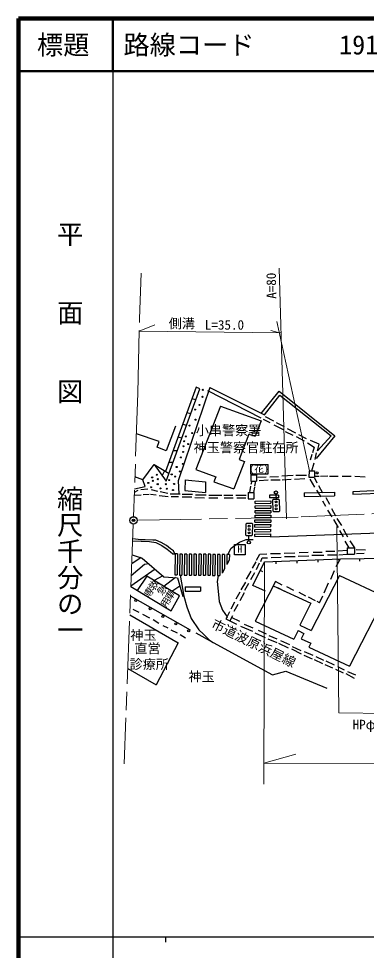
# Model space of a CAD drawing. Units: millimetres, scale not verified. Extents: x 40000 to 680000, y 20000 to 380000.
# Drawn here: x 40000 to 106350, y 202409 to 380000 of the extents above; entities that cross this region are included whole.
import ezdxf
from ezdxf.enums import TextEntityAlignment as Align

# ---------------------------------------------------------------- set-up
doc = ezdxf.new("R2010")
doc.units = ezdxf.units.MM
doc.header["$LTSCALE"] = 1000
doc.header["$PDMODE"] = 32
doc.header["$PDSIZE"] = 500
doc.linetypes.add('CHAIN', pattern=[18.5, 12, -1.5, 3.5, -1.5])
for name, color, linetype, lineweight in [('M-BGD', 7, 'Continuous', 25), ('M-BMK', 2, 'CHAIN', 13), ('M-BMK-SRVR', 3, 'Continuous', 25), ('M-STR-HTXT', 7, 'Continuous', 13), ('M-STR-STRC', 7, 'Continuous', 25), ('M-TTL', 2, 'Continuous', 140), ('M-TTL-BAND', 7, 'Continuous', 25), ('M-TTL-LINE', 7, 'Continuous', 50), ('M-TTL-TXT', 7, 'Continuous', 50)]:
    doc.layers.add(name, color=color, linetype=linetype, lineweight=lineweight)
doc.layers.add('M-BMK-HTXT', color=7, linetype='Continuous')
doc.layers.add('M-OTRS', color=6, linetype='Continuous')
doc.styles.add('@ＭＳ ゴシック', font='')
doc.styles.add('ＭＳ ゴシック', font='')
doc.styles.get('@ＭＳ ゴシック').set_extended_font_data('@MS Gothic')
doc.styles.get('ＭＳ ゴシック').set_extended_font_data('MS Gothic')

msp = doc.modelspace()

# ---------------------------------------------------------------- linework, layer by layer
at = {"layer": 'M-BGD'}
for p, q in [((73854, 309779), (68028, 293705)), ((68167, 291858), (74556, 309428)), ((76505, 309700), (70467, 291902)), ((74556, 309428), (73854, 309779)), ((76011, 309125), (86226, 303930)), ((76505, 309700), (86893, 304456)), ((73058, 307583), (73810, 307377)), ((86274, 304769), (89702, 308985)), ((86893, 304456), (89842, 308212)), ((89702, 308985), (100303, 300454)), ((89842, 308212), (99636, 300454)), ((78486, 306124), (73817, 294048)), ((78486, 306124), (86248, 303321)), ((72103, 304947), (72842, 304713)), ((86648, 303684), (87911, 303052)), ((88684, 303263), (87104, 304105)), ((69931, 302302), (68176, 297633)), ((71300, 302732), (72045, 302523)), ((86248, 303321), (85121, 300405)), ((88719, 302596), (90579, 301648)), ((90755, 302210), (89210, 302947)), ((66842, 299388), (62467, 300869)), ((70406, 300264), (71167, 300107)), ((83948, 300828), (82067, 295961)), ((83948, 300828), (85121, 300405)), ((90860, 301332), (92300, 300595)), ((92896, 300981), (91282, 301823)), ((92931, 300349), (94511, 299542)), ((94897, 299928), (93458, 300665)), ((100303, 300454), (96793, 296172)), ((99636, 300454), (97039, 297646)), ((66421, 298335), (66842, 299388)), ((95108, 299155), (96407, 298313)), ((97355, 298875), (95705, 299612)), ((97039, 297646), (97355, 298875)), ((68176, 297633), (66421, 298335)), ((69473, 297691), (70279, 297666)), ((95915, 296909), (95634, 295821)), ((96407, 298313), (96056, 297225)), ((96582, 295996), (96828, 297225)), ((63691, 292069), (65868, 295017)), ((65868, 295017), (68167, 291858)), ((65868, 295017), (68692, 293302)), ((68670, 295477), (69489, 295492)), ((83103, 295587), (81078, 290349)), ((82067, 295961), (83103, 295587)), ((84251, 295018), (87629, 295018)), ((84251, 295018), (84251, 293218)), ((87629, 293218), (87629, 295018)), ((95965, 293828), (96372, 295364)), ((67853, 293812), (67395, 292919)), ((73817, 294048), (77608, 292679)), ((84251, 293218), (87629, 293218)), ((84333, 293069), (84324, 291867)), ((84333, 293069), (85395, 293069)), ((85395, 293069), (85386, 291867)), ((95406, 293828), (95398, 292626)), ((95406, 293828), (96468, 293828)), ((96468, 293828), (96459, 292626)), ((63691, 292069), (62188, 292696)), ((64148, 290805), (63691, 292069)), ((70467, 291902), (70566, 289421)), ((71781, 292099), (71728, 290063)), ((71781, 292099), (75677, 291713)), ((75677, 291713), (75625, 289677)), ((77608, 292679), (77243, 291734)), ((77243, 291734), (81078, 290349)), ((84324, 291867), (85386, 291867)), ((84501, 291867), (84324, 291174)), ((85211, 291867), (85009, 290893)), ((85665, 292626), (87209, 292679)), ((85875, 291994), (87613, 292064)), ((87947, 292679), (89614, 292731)), ((88105, 292064), (89877, 292064)), ((90193, 292837), (92352, 292977)), ((90299, 292117), (92001, 292222)), ((92651, 292240), (94599, 292328)), ((92879, 292977), (94950, 292977)), ((95398, 292626), (96459, 292626)), ((95556, 292240), (96433, 290678)), ((96451, 292486), (96907, 291520)), ((96580, 292799), (97317, 292817)), ((97581, 292817), (99002, 292834)), ((99318, 292817), (100986, 292799)), ((101741, 292817), (103461, 292764)), ((104128, 292764), (106094, 292694)), ((62088, 289735), (62840, 290138)), ((62110, 290385), (64148, 290805)), ((63314, 290226), (64683, 290366)), ((65315, 290278), (66509, 289927)), ((66982, 289840), (68439, 289524)), ((71728, 290063), (75625, 289677)), ((83815, 289690), (83806, 288488)), ((83815, 289690), (84877, 289690)), ((84254, 290893), (84025, 289690)), ((84974, 290717), (84794, 289690)), ((84877, 289690), (84868, 288488)), ((94485, 289598), (100242, 289756)), ((94485, 289598), (94485, 288896)), ((96854, 290098), (97644, 288835)), ((97188, 291011), (97960, 289589)), ((100242, 289756), (100242, 289054)), ((117244, 290381), (103763, 289837)), ((103763, 289363), (117419, 289943)), ((103763, 289837), (103763, 289363)), ((62068, 289148), (63402, 289243)), ((63770, 289295), (64911, 289366)), ((65175, 289366), (66228, 289260)), ((66789, 289102), (68562, 288909)), ((68913, 289436), (70809, 289418)), ((69124, 288909), (70511, 288909)), ((71195, 288857), (73021, 288822)), ((71213, 289383), (73178, 289348)), ((73635, 288734), (75495, 288646)), ((73775, 289260), (75759, 289243)), ((76276, 289181), (78751, 289164)), ((76294, 288655), (78032, 288672)), ((79137, 289164), (80893, 289164)), ((79243, 288672), (80945, 288690)), ((81472, 289164), (83385, 289164)), ((81647, 288672), (83350, 288655)), ((83806, 288488), (84868, 288488)), ((87872, 289146), (87872, 288656)), ((89557, 289142), (87872, 289142)), ((89557, 288659), (87872, 288659)), ((88510, 288288), (88628, 288410)), ((88545, 286128), (88510, 288288)), ((88628, 288410), (89588, 288425)), ((89092, 289377), (89108, 288417)), ((89557, 289142), (89557, 288659)), ((89588, 288425), (89710, 288307)), ((89710, 288307), (89745, 286147)), ((94485, 288896), (100242, 289054)), ((97995, 288062), (98557, 287044)), ((98592, 288747), (99329, 287448)), ((88667, 286010), (88545, 286128)), ((89627, 286025), (88667, 286010)), ((89745, 286147), (89627, 286025)), ((98943, 286307), (99786, 285061)), ((99715, 286623), (100470, 285219)), ((100084, 284534), (100962, 283007)), ((100681, 284727), (101594, 283393)), ((83353, 281555), (83393, 283714)), ((83393, 283714), (83516, 283832)), ((83516, 283832), (84475, 283814)), ((84475, 283814), (84593, 283692)), ((84593, 283692), (84553, 281532)), ((130010, 282768), (88067, 281159)), ((101190, 282463), (101945, 281235)), ((101909, 282726), (102734, 281252)), ((63304, 280671), (61770, 280844)), ((64147, 280671), (63304, 280671)), ((65621, 280565), (64147, 280671)), ((82120, 280214), (83384, 280706)), ((83471, 281433), (83353, 281555)), ((83384, 280706), (84718, 280706)), ((84431, 281415), (83471, 281433)), ((83933, 280464), (83951, 281424)), ((84553, 281532), (84431, 281415)), ((61755, 280474), (63374, 280390)), ((63374, 280390), (64954, 280355)), ((64954, 280355), (66183, 280179)), ((66148, 280565), (65621, 280565)), ((67201, 280144), (66148, 280565)), ((66183, 280179), (67341, 279547)), ((68184, 279582), (67201, 280144)), ((67341, 279547), (68324, 278880)), ((68991, 278915), (68184, 279582)), ((68324, 278880), (68956, 278389)), ((69553, 278564), (68991, 278915)), ((79944, 277862), (80576, 279056)), ((80576, 279056), (81067, 279477)), ((81067, 279477), (82120, 280214)), ((81210, 279799), (83210, 279799)), ((81210, 277799), (81210, 279799)), ((83210, 279799), (83210, 277799)), ((102261, 280392), (103024, 279137)), ((102673, 279137), (102664, 277935)), ((102673, 279137), (104082, 279137)), ((103191, 280480), (104082, 279136)), ((104082, 279137), (104073, 277935)), ((63365, 277311), (61586, 276070)), ((61652, 277783), (63559, 277147)), ((63559, 277147), (67701, 273637)), ((68956, 278389), (69412, 277968)), ((69412, 277968), (69830, 277963)), ((69830, 277963), (69553, 278564)), ((83210, 277799), (81210, 277799)), ((85375, 276776), (86025, 277926)), ((86025, 277926), (87367, 277970)), ((86209, 276539), (86437, 277233)), ((86437, 277233), (87508, 277250)), ((88061, 278066), (89991, 278084)), ((88166, 277294), (90097, 277382)), ((90694, 278137), (92694, 278207)), ((90711, 277452), (92747, 277487)), ((93344, 277522), (95380, 277628)), ((93519, 278242), (95222, 278312)), ((95924, 277733), (98206, 277733)), ((96170, 278312), (97925, 278295)), ((98627, 278470), (100330, 278470)), ((98908, 277768), (100698, 277768)), ((100997, 278558), (102670, 278696)), ((101120, 277821), (102664, 277946)), ((101418, 277040), (115237, 277263)), ((102664, 277935), (104073, 277935)), ((104430, 278784), (106203, 278766)), ((104474, 278073), (105949, 278108)), ((105059, 277099), (105068, 276599)), ((64015, 275953), (61500, 273820)), ((64845, 276057), (64015, 275953)), ((84594, 275258), (85305, 276495)), ((84656, 271958), (86899, 276489)), ((85366, 274995), (85972, 276302)), ((86899, 276489), (101418, 277040)), ((89069, 276571), (89088, 276071)), ((93066, 276723), (93085, 276223)), ((97063, 276874), (97082, 276375)), ((100565, 275545), (101418, 277040)), ((101060, 277026), (101079, 276526)), ((66029, 275054), (61423, 271836)), ((64436, 273742), (62649, 271009)), ((70685, 269986), (64436, 273742)), ((67520, 273790), (65837, 272900)), ((67701, 273637), (70288, 273438)), ((70840, 273953), (71492, 269915)), ((78057, 273812), (77881, 272689)), ((83488, 273169), (84340, 274714)), ((84287, 273108), (85042, 274433)), ((86088, 274850), (86536, 274628)), ((101223, 273878), (95837, 263374)), ((99582, 273158), (100284, 274808)), ((101223, 273878), (109935, 269819)), ((61420, 271752), (69105, 267107)), ((69913, 273466), (67699, 271781)), ((69229, 270861), (70748, 271899)), ((70288, 273438), (71352, 269880)), ((77881, 272689), (78057, 270898)), ((82444, 271116), (83330, 272581)), ((83172, 271037), (83918, 272397)), ((87078, 270870), (84656, 271958)), ((88989, 272719), (85110, 265154)), ((88585, 271912), (95782, 268560)), ((90288, 272017), (88989, 272719)), ((92482, 271017), (91183, 271719)), ((98318, 270560), (99125, 272456)), ((69105, 267107), (70685, 269986)), ((71766, 271673), (74732, 271690)), ((71766, 271673), (71766, 270848)), ((71766, 270848), (74732, 270865)), ((74732, 271690), (74732, 270865)), ((78057, 270898), (78268, 268897)), ((81496, 269387), (82251, 270721)), ((82260, 269097), (83076, 270633)), ((90779, 270824), (89480, 271526)), ((94816, 269946), (93517, 270648)), ((97427, 268639), (98072, 269999)), ((72782, 263412), (61349, 269896)), ((71492, 269915), (72089, 267879)), ((78268, 268897), (78899, 267247)), ((80566, 267509), (81277, 268816)), ((81110, 267070), (81909, 268413)), ((95782, 268560), (93646, 264395)), ((96624, 269051), (95325, 269753)), ((97427, 268639), (96958, 268893)), ((109935, 269819), (103139, 256563)), ((62988, 266782), (61830, 267379)), ((65024, 265729), (63725, 266431)), ((72089, 267879), (72932, 265668)), ((78899, 267247), (79777, 265984)), ((79777, 265984), (80285, 267017)), ((61213, 266366), (70466, 261025)), ((66780, 264711), (65656, 265378)), ((72932, 265668), (74406, 263526)), ((79777, 265984), (79548, 265578)), ((79548, 265578), (81549, 264595)), ((80776, 266175), (80289, 265214)), ((82233, 265104), (80618, 265862)), ((85110, 265154), (92489, 261717)), ((68535, 263798), (67587, 264290)), ((70290, 262851), (69132, 263447)), ((73802, 262923), (77109, 261104)), ((74406, 263526), (75284, 262684)), ((82339, 264226), (84603, 263226)), ((83058, 264577), (84691, 263910)), ((85094, 262927), (87043, 262050)), ((85674, 263454), (87236, 262769)), ((93324, 263346), (92489, 261717)), ((93324, 263346), (94445, 262824)), ((93646, 264395), (95837, 263374)), ((71870, 261938), (70852, 262535)), ((75284, 262684), (76407, 261561)), ((76407, 261561), (77109, 261104)), ((77109, 261104), (88440, 254919)), ((87534, 261804), (89254, 261084)), ((87710, 262436), (89254, 261804)), ((89939, 261471), (91712, 260698)), ((94445, 262824), (93921, 261802)), ((93921, 261802), (95751, 260949)), ((70466, 261025), (66253, 253021)), ((89570, 260944), (91413, 260101)), ((92063, 259856), (93888, 258925)), ((92203, 260312), (93870, 259592)), ((94467, 259347), (96135, 258697)), ((95751, 260949), (95360, 260187)), ((95360, 260187), (103139, 256563)), ((94415, 258680), (95977, 257995)), ((96398, 257872), (97995, 257118)), ((96714, 258434), (98153, 257749)), ((98592, 257574), (100189, 256854)), ((60821, 256157), (66253, 253021)), ((98452, 256907), (99908, 256240)), ((100435, 256029), (101945, 255327)), ((100839, 256521), (102120, 255889)), ((88440, 254919), (91003, 255621)), ((91003, 255621), (98831, 252392)), ((102401, 255152), (104033, 254292)), ((102734, 255591), (104244, 254924))]:
    msp.add_line(p, q, dxfattribs=at)
for centre, radius in [((75171, 309244), 100), ((75100, 307910), 100), ((73661, 305487), 100), ((74504, 306365), 100), ((72608, 302433), 100), ((73766, 303557), 100), ((71906, 300362), 100), ((73135, 300994), 100), ((71450, 298502), 100), ((71590, 299449), 100), ((72362, 298923), 100), ((71379, 297413), 100), ((70958, 296360), 100), ((71309, 295132), 100), ((66359, 293060), 100), ((69203, 293131), 100), ((70151, 294535), 100), ((70747, 293692), 100), ((96956, 293409), 200), ((64745, 291516), 100), ((65482, 292569), 100), ((65587, 291902), 100), ((66535, 291270), 100), ((66570, 292218), 100), ((68080, 291270), 100), ((68747, 292042), 100), ((69659, 291305), 100), ((69870, 292709), 100), ((65271, 290673), 100), ((67061, 290463), 100), ((68255, 290392), 100), ((69449, 290147), 100), ((89087, 289677), 300), ((89117, 287877), 180), ((89127, 287218), 180), ((89138, 286558), 180), ((83973, 282623), 180), ((83985, 283283), 180), ((83961, 281964), 180), ((83927, 280164), 300), ((62356, 269117), 200), ((65086, 267537), 200), ((67517, 266063), 200), ((69992, 264659), 200), ((72449, 263325), 200)]:
    msp.add_circle(centre, radius, dxfattribs=at)
at = {"layer": 'M-BMK'}
for p, q in [((63080, 322774), (63352, 331507)), ((62729, 308592), (63080, 322774)), ((62729, 308592), (61929, 285072)), ((161361, 288116), (93360, 284989)), ((93360, 284989), (62605, 284386)), ((61878, 283673), (60123, 237988))]:
    msp.add_line(p, q, dxfattribs=at)
at = {"layer": 'M-BMK-SRVR'}
msp.add_circle((61905, 284372), 700, dxfattribs=at)
at = {"layer": 'M-OTRS'}
msp.add_point((61905, 284372), dxfattribs=at)
at = {"layer": 'M-STR-HTXT'}
for p, q in [((89690, 332463), (91094, 284651)), ((63023, 320454), (65977, 321651)), ((89268, 322283), (95467, 293828)), ((63023, 320454), (90053, 320106)), ((89742, 320110), (88110, 320554)), ((101116, 247668), (100695, 283194)), ((86794, 234117), (86899, 276489)), ((126041, 247317), (101116, 247668)), ((86803, 238084), (92902, 239822)), ((86803, 238084), (188692, 237945))]:
    msp.add_line(p, q, dxfattribs=at)
at = {"layer": 'M-STR-STRC'}
for p, q in [((85129, 287600), (85134, 288050)), ((85134, 288050), (88134, 288075)), ((88134, 288075), (88130, 287625)), ((85112, 285800), (85116, 286250)), ((85116, 286250), (88117, 286275)), ((85121, 286700), (85125, 287150)), ((85121, 286700), (88121, 286725)), ((85125, 287150), (88125, 287175)), ((85129, 287600), (88130, 287625)), ((88117, 286275), (88112, 285825)), ((88125, 287175), (88121, 286725)), ((85094, 284000), (85099, 284450)), ((85099, 284450), (88099, 284475)), ((85103, 284900), (85107, 285350)), ((85103, 284900), (88103, 284925)), ((85107, 285350), (88108, 285375)), ((85112, 285800), (88112, 285825)), ((88099, 284475), (88095, 284025)), ((88108, 285375), (88103, 284925)), ((85077, 282199), (85081, 282649)), ((85081, 282649), (88082, 282675)), ((85086, 283100), (85090, 283550)), ((85086, 283100), (88086, 283125)), ((85090, 283550), (88090, 283575)), ((85094, 284000), (88095, 284025)), ((88082, 282675), (88077, 282225)), ((88090, 283575), (88086, 283125)), ((85068, 281299), (85073, 281749)), ((85068, 281299), (88069, 281325)), ((85073, 281749), (88073, 281775)), ((85077, 282199), (88077, 282225)), ((88073, 281775), (88069, 281325)), ((69854, 277963), (69814, 273963)), ((70303, 277959), (69854, 277963)), ((70303, 277959), (70263, 273959)), ((70753, 277954), (70713, 273954)), ((71203, 277950), (70753, 277954)), ((71203, 277950), (71163, 273950)), ((71653, 277945), (71613, 273945)), ((72103, 277941), (71653, 277945)), ((72103, 277941), (72063, 273941)), ((72553, 277936), (72513, 273936)), ((73003, 277932), (72553, 277936)), ((73003, 277932), (72963, 273932)), ((73453, 277927), (73413, 273927)), ((73903, 277923), (73453, 277927)), ((73903, 277923), (73863, 273923)), ((74353, 277918), (74313, 273918)), ((74803, 277914), (74353, 277918)), ((74803, 277914), (74763, 273914)), ((75253, 277909), (75213, 273909)), ((75703, 277905), (75253, 277909)), ((75703, 277905), (75663, 273905)), ((76153, 277900), (76113, 273900)), ((76603, 277896), (76153, 277900)), ((76603, 277896), (76563, 273896)), ((77053, 277891), (77013, 273891)), ((77503, 277887), (77053, 277891)), ((77503, 277887), (77463, 273887)), ((77953, 277882), (77913, 273882)), ((78403, 277878), (77953, 277882)), ((78403, 277878), (78363, 273878)), ((78853, 277873), (78817, 274309)), ((79303, 277869), (78853, 277873)), ((79303, 277869), (79276, 275132)), ((79753, 277864), (79734, 275955)), ((80203, 277860), (79753, 277864)), ((80203, 277860), (80192, 276779)), ((80192, 276779), (79734, 275955)), ((69814, 273963), (70263, 273959)), ((70713, 273954), (71163, 273950)), ((71613, 273945), (72063, 273941)), ((72513, 273936), (72963, 273932)), ((73413, 273927), (73863, 273923)), ((74313, 273918), (74763, 273914)), ((75213, 273909), (75663, 273905)), ((76113, 273900), (76563, 273896)), ((77013, 273891), (77463, 273887)), ((77913, 273882), (78363, 273878)), ((79276, 275132), (78817, 274309))]:
    msp.add_line(p, q, dxfattribs=at)
at = {"layer": 'M-TTL'}
for p, q in [((40000, 380000), (40000, 20000)), ((680000, 380000), (40000, 380000))]:
    msp.add_line(p, q, dxfattribs=at)
at = {"layer": 'M-TTL-BAND'}
for p, q in [((58000, 370000), (58000, 20000)), ((40000, 205000), (579000, 205000)), ((68000, 205000), (68000, 204000))]:
    msp.add_line(p, q, dxfattribs=at)
at = {"layer": 'M-TTL-LINE'}
for p, q in [((58000, 380000), (58000, 370000)), ((40000, 370000), (680000, 370000))]:
    msp.add_line(p, q, dxfattribs=at)

# ---------------------------------------------------------------- texts
at = {"layer": 'M-BGD', "style": 'ＭＳ ゴシック'}
for s, p in [('小串警察署', (80062, 301527)), ('神玉警察官駐在所', (83397, 298262)), ('神玉', (63809, 262491)), ('直営', (64581, 259963)), ('診療所', (64932, 256944))]:
    msp.add_text(s, height=1833, dxfattribs=at).set_placement(p, align=Align.MIDDLE_CENTER)
msp.add_text('H', height=1320, dxfattribs=at).set_placement((82210, 277799), align=Align.BOTTOM_CENTER)
at = {"layer": 'M-BGD', "style": '@ＭＳ ゴシック'}
for s, p in [('専\u3000用', (63484, 270255)), ('救急車', (64353, 271593))]:
    msp.add_text(s, height=1320, rotation=328.65, dxfattribs=at).set_placement(p, align=Align.BOTTOM_LEFT)
at = {"layer": 'M-BGD', "style": 'ＭＳ ゴシック'}
msp.add_text('市道波原浜屋線', height=1833, rotation=333.815, dxfattribs=at).set_placement((84206, 259659), align=Align.BOTTOM_CENTER)
at = {"layer": 'M-BMK-HTXT', "style": 'ＭＳ ゴシック'}
msp.add_text('神玉', height=1833, dxfattribs=at).set_placement((74910, 254600), align=Align.MIDDLE_CENTER)
at = {"layer": 'M-STR-HTXT', "style": 'ＭＳ ゴシック'}
msp.add_text('A=80', height=1833, rotation=91.146, dxfattribs=at).set_placement((88207, 329084), align=Align.MIDDLE_CENTER)
for s, p in [('側溝', (71151, 321908)), ('L=35.0', (79273, 321632)), ('HPφ=600\u3000L=15.5', (113403, 245439))]:
    msp.add_text(s, height=1833, dxfattribs=at).set_placement(p, align=Align.MIDDLE_CENTER)
msp.add_text('(花)', height=1320, dxfattribs=at).set_placement((85865, 293134), align=Align.BOTTOM_CENTER)
at = {"layer": 'M-TTL-BAND', "style": '@ＭＳ ゴシック'}
for s, p in [('平\u3000\u3000面\u3000\u3000図', (49777, 306475)), ('縮尺千分の一', (49777, 261030))]:
    msp.add_text(s, height=3666, rotation=270, dxfattribs=at).set_placement(p, align=Align.MIDDLE_RIGHT)
at = {"layer": 'M-TTL-TXT', "style": 'ＭＳ ゴシック'}
msp.add_text('標題', height=3666, dxfattribs=at).set_placement((48500, 375000), align=Align.MIDDLE_CENTER)
for s, p in [('路線コード', (60000, 375000)), ('191', (101142, 375000))]:
    msp.add_text(s, height=3666, dxfattribs=at).set_placement(p, align=Align.MIDDLE_LEFT)

doc.saveas('drawing.dxf')
